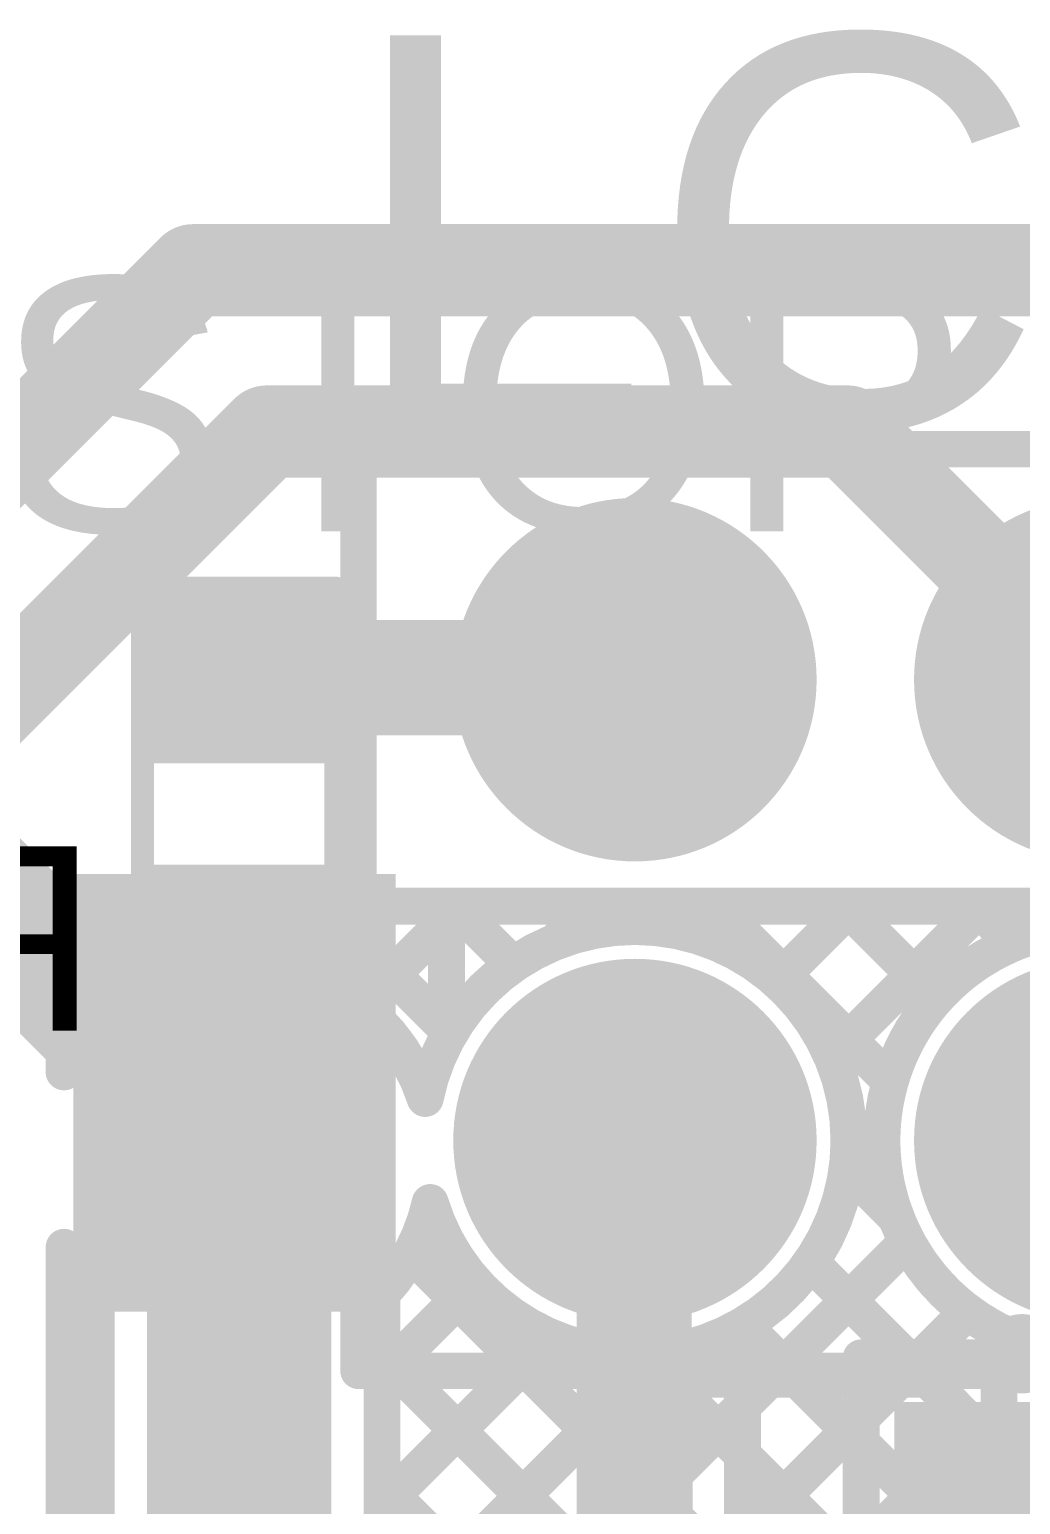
# Model space of a CAD drawing. Header units: millimetres. Extents: x 0 to 214, y 0 to 214.
# Drawn here: x 5.6395 to 5.8546, y 4.0022 to 4.3222 of the extents above; entities that cross this region are included whole.
import ezdxf

# ---------------------------------------------------------------- set-up
doc = ezdxf.new("R2010")
doc.units = ezdxf.units.MM
doc.header["$MEASUREMENT"] = 0
for name, color, linetype in [('BottomLayer', 5, 'Continuous'), ('BottomOverlay', 54, 'Continuous'), ('BottomPaste', 16, 'Continuous'), ('BottomSolder', 6, 'Continuous'), ('MultiLayer', 9, 'Continuous'), ('PadHoleLayer', 156, 'Continuous'), ('TopLayer', 1, 'Continuous'), ('TopOverlay', 2, 'Continuous'), ('TopSolder', 216, 'Continuous'), ('ViaHoleLayer', 16, 'Continuous')]:
    doc.layers.add(name, color=color, linetype=linetype)
doc.styles.add('Arial', font='', dxfattribs={"height": 0.2})
doc.styles.get('Arial').set_extended_font_data('Arial')

# ---------------------------------------------------------------- blocks, each defined once
blk = doc.blocks.new('RES_0603_B_198')
at = {"layer": 'BottomLayer'}
for points in [[(-0.045, -0.0175), (-0.045, 0.0175), (-0.015, 0.0175), (-0.015, -0.0175)], [(0.015, -0.0175), (0.015, 0.0175), (0.045, 0.0175), (0.045, -0.0175)]]:
    blk.add_hatch(color=5, dxfattribs=at).paths.add_polyline_path(points)
at = {"layer": 'BottomPaste'}
for points in [[(-0.045, -0.0175), (-0.045, 0.0175), (-0.015, 0.0175), (-0.015, -0.0175)], [(0.015, -0.0175), (0.015, 0.0175), (0.045, 0.0175), (0.045, -0.0175)]]:
    blk.add_hatch(color=16, dxfattribs=at).paths.add_polyline_path(points)
at = {"layer": 'BottomSolder'}
for points in [[(-0.049, -0.0215), (-0.049, 0.0215), (-0.011, 0.0215), (-0.011, -0.0215)], [(0.011, -0.0215), (0.011, 0.0215), (0.049, 0.0215), (0.049, -0.0215)]]:
    blk.add_hatch(color=6, dxfattribs=at).paths.add_polyline_path(points)
at = {"layer": 'BottomOverlay', "const_width": 0.005}
for points in [[(-0.049, -0.021), (-0.049, 0.021)], [(0.049, 0.021), (-0.049, 0.021)], [(0.049, -0.021), (0.049, 0.021)], [(0.049, -0.021), (-0.049, -0.021)]]:
    blk.add_lwpolyline(points, dxfattribs=at)
at = {"layer": 'BottomOverlay', "const_width": 0.0025}
for points in [[(-0.05025, 0.021, 1), (-0.04775, 0.021, 1)], [(-0.05025, 0.021, 1), (-0.04775, 0.021, 1)], [(0.04775, 0.021, 1), (0.05025, 0.021, 1)], [(0.04775, 0.021, 1), (0.05025, 0.021, 1)], [(-0.05025, -0.021, 1), (-0.04775, -0.021, 1)], [(-0.05025, -0.021, 1), (-0.04775, -0.021, 1)], [(0.04775, -0.021, 1), (0.05025, -0.021, 1)], [(0.04775, -0.021, 1), (0.05025, -0.021, 1)]]:
    blk.add_lwpolyline(points, format="xyb", close=True, dxfattribs=at)
blk = doc.blocks.new('SOT_23_B_250')
at = {"layer": 'BottomLayer'}
for points in [[(-0.05354, 0.05748), (-0.02126, 0.05748), (-0.02126, 0.02126), (-0.05354, 0.02126)], [(0.02126, 0.05748), (0.05354, 0.05748), (0.05354, 0.02126), (0.02126, 0.02126)], [(-0.01614, -0.02126), (0.01614, -0.02126), (0.01614, -0.05748), (-0.01614, -0.05748)]]:
    blk.add_hatch(color=5, dxfattribs=at).paths.add_polyline_path(points)
at = {"layer": 'BottomPaste'}
for points in [[(-0.05354, 0.05748), (-0.02126, 0.05748), (-0.02126, 0.02126), (-0.05354, 0.02126)], [(0.02126, 0.05748), (0.05354, 0.05748), (0.05354, 0.02126), (0.02126, 0.02126)], [(-0.01614, -0.02126), (0.01614, -0.02126), (0.01614, -0.05748), (-0.01614, -0.05748)]]:
    blk.add_hatch(color=16, dxfattribs=at).paths.add_polyline_path(points)
at = {"layer": 'BottomSolder'}
for points in [[(-0.05754, 0.06148), (-0.01726, 0.06148), (-0.01726, 0.01726), (-0.05754, 0.01726)], [(0.01726, 0.06148), (0.05754, 0.06148), (0.05754, 0.01726), (0.01726, 0.01726)], [(-0.02014, -0.01726), (0.02014, -0.01726), (0.02014, -0.06148), (-0.02014, -0.06148)]]:
    blk.add_hatch(color=6, dxfattribs=at).paths.add_polyline_path(points)
at = {"layer": 'BottomOverlay'}
for points, const_width in [([(-0.06439, 0.045, 1), (-0.07161, 0.045, 1)], 0.01), ([(-0.07411, 0.045, 1), (-0.06911, 0.045, 1)], 0.005), ([(-0.06689, 0.045, 1), (-0.06189, 0.045, 1)], 0.005), ([(-0.06225, 0.027, 1), (-0.05975, 0.027, 1)], 0.0025), ([(-0.01425, 0.029, 1), (-0.01175, 0.029, 1)], 0.0025), ([(0.01175, 0.029, 1), (0.01425, 0.029, 1)], 0.0025), ([(0.05975, 0.027, 1), (0.06225, 0.027, 1)], 0.0025), ([(-0.06225, -0.029, 1), (-0.05975, -0.029, 1)], 0.0025), ([(-0.06225, -0.029, 1), (-0.05975, -0.029, 1)], 0.0025), ([(-0.02525, -0.029, 1), (-0.02275, -0.029, 1)], 0.0025), ([(0.02275, -0.029, 1), (0.02525, -0.029, 1)], 0.0025), ([(0.05975, -0.029, 1), (0.06225, -0.029, 1)], 0.0025), ([(0.05975, -0.029, 1), (0.06225, -0.029, 1)], 0.0025)]:
    blk.add_lwpolyline(points, format="xyb", close=True, dxfattribs=dict(at, const_width=const_width))
at = {"layer": 'BottomOverlay', "const_width": 0.005}
for points in [[(-0.061, -0.029), (-0.061, 0.027)], [(0.013, 0.029), (-0.013, 0.029)], [(0.061, -0.029), (0.061, 0.027)], [(-0.024, -0.029), (-0.061, -0.029)], [(0.061, -0.029), (0.024, -0.029)]]:
    blk.add_lwpolyline(points, dxfattribs=at)
blk = doc.blocks.new('HDR2X8_251')
at = {"layer": 'BottomLayer'}
h = blk.add_hatch(color=5, dxfattribs=at)
edge = h.paths.add_edge_path()
edge.add_arc((0.25, 0.05), 0.03543, 0, 360)
h = blk.add_hatch(color=5, dxfattribs=at)
edge = h.paths.add_edge_path()
edge.add_arc((0.35, 0.05), 0.03543, 0, 360)
h = blk.add_hatch(color=5, dxfattribs=at)
edge = h.paths.add_edge_path()
edge.add_arc((0.25, -0.05), 0.03543, 0, 360)
h = blk.add_hatch(color=5, dxfattribs=at)
edge = h.paths.add_edge_path()
edge.add_arc((0.35, -0.05), 0.03543, 0, 360)
at = {"layer": 'BottomSolder'}
h = blk.add_hatch(color=6, dxfattribs=at)
edge = h.paths.add_edge_path()
edge.add_arc((0.25, 0.05), 0.03943, 0, 360)
h = blk.add_hatch(color=6, dxfattribs=at)
edge = h.paths.add_edge_path()
edge.add_arc((0.35, 0.05), 0.03943, 0, 360)
h = blk.add_hatch(color=6, dxfattribs=at)
edge = h.paths.add_edge_path()
edge.add_arc((0.25, -0.05), 0.03943, 0, 360)
h = blk.add_hatch(color=6, dxfattribs=at)
edge = h.paths.add_edge_path()
edge.add_arc((0.35, -0.05), 0.03943, 0, 360)
at = {"layer": 'MultiLayer'}
h = blk.add_hatch(color=9, dxfattribs=at)
edge = h.paths.add_edge_path()
edge.add_arc((0.25, 0.05), 0.03543, 0, 360)
h = blk.add_hatch(color=9, dxfattribs=at)
edge = h.paths.add_edge_path()
edge.add_arc((0.35, 0.05), 0.03543, 0, 360)
h = blk.add_hatch(color=9, dxfattribs=at)
edge = h.paths.add_edge_path()
edge.add_arc((0.25, -0.05), 0.03543, 0, 360)
h = blk.add_hatch(color=9, dxfattribs=at)
edge = h.paths.add_edge_path()
edge.add_arc((0.35, -0.05), 0.03543, 0, 360)
at = {"layer": 'PadHoleLayer'}
h = blk.add_hatch(color=156, dxfattribs=at)
edge = h.paths.add_edge_path()
edge.add_arc((0.25, 0.05), 0.01969, 0, 360)
h = blk.add_hatch(color=156, dxfattribs=at)
edge = h.paths.add_edge_path()
edge.add_arc((0.35, 0.05), 0.01969, 0, 360)
h = blk.add_hatch(color=156, dxfattribs=at)
edge = h.paths.add_edge_path()
edge.add_arc((0.25, -0.05), 0.01969, 0, 360)
h = blk.add_hatch(color=156, dxfattribs=at)
edge = h.paths.add_edge_path()
edge.add_arc((0.35, -0.05), 0.01969, 0, 360)
at = {"layer": 'TopLayer'}
h = blk.add_hatch(color=1, dxfattribs=at)
edge = h.paths.add_edge_path()
edge.add_arc((0.25, 0.05), 0.03543, 0, 360)
h = blk.add_hatch(color=1, dxfattribs=at)
edge = h.paths.add_edge_path()
edge.add_arc((0.35, 0.05), 0.03543, 0, 360)
h = blk.add_hatch(color=1, dxfattribs=at)
edge = h.paths.add_edge_path()
edge.add_arc((0.25, -0.05), 0.03543, 0, 360)
h = blk.add_hatch(color=1, dxfattribs=at)
edge = h.paths.add_edge_path()
edge.add_arc((0.35, -0.05), 0.03543, 0, 360)
at = {"layer": 'TopSolder'}
h = blk.add_hatch(color=216, dxfattribs=at)
edge = h.paths.add_edge_path()
edge.add_arc((0.25, 0.05), 0.03943, 0, 360)
h = blk.add_hatch(color=216, dxfattribs=at)
edge = h.paths.add_edge_path()
edge.add_arc((0.35, 0.05), 0.03943, 0, 360)
h = blk.add_hatch(color=216, dxfattribs=at)
edge = h.paths.add_edge_path()
edge.add_arc((0.25, -0.05), 0.03943, 0, 360)
h = blk.add_hatch(color=216, dxfattribs=at)
edge = h.paths.add_edge_path()
edge.add_arc((0.35, -0.05), 0.03943, 0, 360)
at = {"layer": 'TopOverlay', "const_width": 0.00787}
for points in [[(0.41, 0.1), (-0.409, 0.1)], [(0.41, 0.1), (0.41, -0.1)], [(0.41, -0.1), (-0.409, -0.1)]]:
    blk.add_lwpolyline(points, dxfattribs=at)
at = {"layer": 'TopOverlay', "const_width": 0.00394}
for points in [[(0.40803, 0.1, 1), (0.41197, 0.1, 1)], [(0.40803, 0.1, 1), (0.41197, 0.1, 1)], [(0.40803, -0.1, 1), (0.41197, -0.1, 1)], [(0.40803, -0.1, 1), (0.41197, -0.1, 1)]]:
    blk.add_lwpolyline(points, format="xyb", close=True, dxfattribs=at)

msp = doc.modelspace()

# ---------------------------------------------------------------- hatches: boundary and pattern name
at = {"layer": 'BottomLayer'}
for points in [[(5.649, 4.044), (5.719, 4.044), (5.719, 4.139), (5.649, 4.139)], [(5.831, 4.023), (5.831, 3.979), (5.97083, 3.979), (5.97083, 4.023)]]:
    msp.add_hatch(color=5, dxfattribs=at).paths.add_polyline_path(points)
h = msp.add_hatch(color=5, dxfattribs=at)
edge = h.paths.add_edge_path()
edge.add_arc((5.685, 4.077), 0.0315, 0, 360)
at = {"layer": 'TopLayer'}
h = msp.add_hatch(color=1, dxfattribs=at)
edge = h.paths.add_edge_path()
edge.add_arc((5.685, 4.077), 0.0315, 0, 360)
at = {"layer": 'ViaHoleLayer'}
h = msp.add_hatch(color=16, dxfattribs=at)
edge = h.paths.add_edge_path()
edge.add_arc((5.685, 4.077), 0.01575, 0, 360)

# ---------------------------------------------------------------- linework, layer by layer
at = {"layer": 'BottomLayer'}
for points, const_width in [([(5.474, 4.289), (5.685, 4.078)], 0.03), ([(5.685, 4.182), (5.68543, 4.18157)], 0.025), ([(5.68543, 4.18157), (5.77048, 4.18157)], 0.025), ([(5.77048, 4.18157), (5.7709, 4.18114)], 0.025), ([(5.73, 4.132), (6.5085, 4.132)], 0.008), ([(5.73, 4.12894), (5.73306, 4.132)], 0.008), ([(5.73, 4.10311), (5.73, 4.132)], 0.008), ([(5.73174, 4.132), (5.74444, 4.1193)], 0.008), ([(5.75356, 4.12421), (5.76135, 4.132)], 0.008), ([(5.76002, 4.132), (5.76485, 4.12718)], 0.008), ([(5.78347, 4.12584), (5.78963, 4.132)], 0.008), ([(5.78831, 4.132), (5.82629, 4.09401)], 0.008), ([(5.80176, 4.11584), (5.81791, 4.132)], 0.008), ([(5.8136, 4.0994), (5.8462, 4.132)], 0.008), ([(5.81659, 4.132), (5.83639, 4.1122)], 0.008), ([(5.84488, 4.132), (5.85292, 4.12395)], 0.008), ([(5.685, 4.077), (5.685, 4.078)], 0.03), ([(5.77072, 4.08096), (5.7709, 4.08114)], 0.025), ([(5.77072, 3.96705), (5.77072, 4.08096)], 0.025), ([(5.81684, 4.07436), (5.82448, 4.082)], 0.008), ([(5.81694, 4.07508), (5.82758, 4.06445)], 0.008), ([(5.79422, 4.02345), (5.82998, 4.05921)], 0.008), ([(5.80906, 4.05468), (5.82974, 4.034)], 0.008), ([(5.83305, 4.034), (5.84305, 4.04399)], 0.008), ([(5.79422, 3.99401), (5.79422, 4.04099)], 0.008), ([(5.79438, 4.04108), (5.82, 4.01545)], 0.008), ([(5.85421, 4.03781), (5.85802, 4.034)], 0.008), ([(5.82, 4.034), (5.98183, 4.034)], 0.008), ([(5.82, 3.9686), (5.82, 4.034)], 0.008), ([(5.79422, 3.99517), (5.82, 4.02095)], 0.008), ([(5.79422, 4.01295), (5.82, 3.98717)], 0.008)]:
    msp.add_lwpolyline(points, dxfattribs=dict(at, const_width=const_width))
for points, const_width in [([(5.67875, 4.182, 1), (5.69125, 4.182, 1)], 0.0125), ([(5.67918, 4.18157, 1), (5.69168, 4.18157, 1)], 0.0125), ([(5.67918, 4.18157, 1), (5.69168, 4.18157, 1)], 0.0125), ([(5.76423, 4.18157, 1), (5.77673, 4.18157, 1)], 0.0125), ([(5.76423, 4.18157, 1), (5.77673, 4.18157, 1)], 0.0125), ([(5.76465, 4.18114, 1), (5.77715, 4.18114, 1)], 0.0125), ([(5.728, 4.132, 1), (5.732, 4.132, 1)], 0.004), ([(5.728, 4.132, 1), (5.732, 4.132, 1)], 0.004), ([(5.72974, 4.132, 1), (5.73374, 4.132, 1)], 0.004), ([(5.73106, 4.132, 1), (5.73506, 4.132, 1)], 0.004), ([(5.75802, 4.132, 1), (5.76202, 4.132, 1)], 0.004), ([(5.75935, 4.132, 1), (5.76335, 4.132, 1)], 0.004), ([(5.78631, 4.132, 1), (5.79031, 4.132, 1)], 0.004), ([(5.78763, 4.132, 1), (5.79163, 4.132, 1)], 0.004), ([(5.81459, 4.132, 1), (5.81859, 4.132, 1)], 0.004), ([(5.81591, 4.132, 1), (5.81991, 4.132, 1)], 0.004), ([(5.84288, 4.132, 1), (5.84688, 4.132, 1)], 0.004), ([(5.8442, 4.132, 1), (5.8482, 4.132, 1)], 0.004), ([(5.728, 4.12894, 1), (5.732, 4.12894, 1)], 0.004), ([(5.76285, 4.12718, 1), (5.76685, 4.12718, 1)], 0.004), ([(5.78147, 4.12584, 1), (5.78547, 4.12584, 1)], 0.004), ([(5.91734, 4.08114, 1), (5.82447, 4.08114, 1)], 0.008), ([(5.75156, 4.12421, 1), (5.75556, 4.12421, 1)], 0.004), ([(5.85092, 4.12395, 1), (5.85492, 4.12395, 1)], 0.004), ([(5.74244, 4.1193, 1), (5.74644, 4.1193, 1)], 0.004), ([(5.79976, 4.11584, 1), (5.80376, 4.11584, 1)], 0.004), ([(5.83439, 4.1122, 1), (5.83839, 4.1122, 1)], 0.004), ([(5.728, 4.10311, 1), (5.732, 4.10311, 1)], 0.004), ([(5.728, 4.10311, 1), (5.732, 4.10311, 1)], 0.004), ([(5.8116, 4.0994, 1), (5.8156, 4.0994, 1)], 0.004), ([(5.82429, 4.09401, 1), (5.82829, 4.09401, 1)], 0.004), ([(5.6775, 4.078, 1), (5.6925, 4.078, 1)], 0.015), ([(5.6775, 4.078, 1), (5.6925, 4.078, 1)], 0.015), ([(5.6775, 4.077, 1), (5.6925, 4.077, 1)], 0.015), ([(5.76447, 4.08096, 1), (5.77697, 4.08096, 1)], 0.0125), ([(5.76447, 4.08096, 1), (5.77697, 4.08096, 1)], 0.0125), ([(5.76465, 4.08114, 1), (5.77715, 4.08114, 1)], 0.0125), ([(5.81534, 4.08114, 1), (5.81934, 4.08114, 1)], 0.004), ([(5.81534, 4.08114, 1), (5.81934, 4.08114, 1)], 0.004), ([(5.82247, 4.08114, 1), (5.82647, 4.08114, 1)], 0.004), ([(5.82248, 4.082, 1), (5.82648, 4.082, 1)], 0.004), ([(5.81484, 4.07436, 1), (5.81884, 4.07436, 1)], 0.004), ([(5.81494, 4.07508, 1), (5.81894, 4.07508, 1)], 0.004), ([(5.82558, 4.06445, 1), (5.82958, 4.06445, 1)], 0.004), ([(5.82798, 4.05921, 1), (5.83198, 4.05921, 1)], 0.004), ([(5.80706, 4.05468, 1), (5.81106, 4.05468, 1)], 0.004), ([(5.84105, 4.04399, 1), (5.84505, 4.04399, 1)], 0.004), ([(5.79222, 4.04099, 1), (5.79622, 4.04099, 1)], 0.004), ([(5.79222, 4.04099, 1), (5.79622, 4.04099, 1)], 0.004), ([(5.79238, 4.04108, 1), (5.79638, 4.04108, 1)], 0.004), ([(5.85221, 4.03781, 1), (5.85621, 4.03781, 1)], 0.004), ([(5.818, 4.034, 1), (5.822, 4.034, 1)], 0.004), ([(5.818, 4.034, 1), (5.822, 4.034, 1)], 0.004), ([(5.82774, 4.034, 1), (5.83174, 4.034, 1)], 0.004), ([(5.83105, 4.034, 1), (5.83505, 4.034, 1)], 0.004), ([(5.85602, 4.034, 1), (5.86002, 4.034, 1)], 0.004), ([(5.79222, 4.02345, 1), (5.79622, 4.02345, 1)], 0.004), ([(5.818, 4.02095, 1), (5.822, 4.02095, 1)], 0.004), ([(5.79222, 4.01295, 1), (5.79622, 4.01295, 1)], 0.004), ([(5.818, 4.01545, 1), (5.822, 4.01545, 1)], 0.004)]:
    msp.add_lwpolyline(points, format="xyb", close=True, dxfattribs=dict(at, const_width=const_width))
at = {"layer": 'BottomLayer', "const_width": 0.008}
for points in [[(5.73, 4.10311, -0.779571), (5.81734, 4.08114)], [(5.81734, 4.08114, -0.267293), (5.79422, 4.04099)]]:
    msp.add_lwpolyline(points, format="xyb", dxfattribs=at)
at = {"layer": 'TopLayer'}
for points, const_width in [([(5.589, 4.184), (5.675, 4.27)], 0.02), ([(5.675, 4.27), (5.88205, 4.27)], 0.02), ([(5.626, 4.17), (5.691, 4.235)], 0.02), ([(5.691, 4.235), (5.81705, 4.235)], 0.02), ([(5.81705, 4.235), (5.8709, 4.18114)], 0.02), ([(5.647, 4.132), (6.021, 4.132)], 0.008), ([(5.647, 4.10251), (5.67649, 4.132)], 0.008), ([(5.647, 4.09602), (5.647, 4.132)], 0.008), ([(5.647, 4.13189), (5.6646, 4.11428)], 0.008), ([(5.67517, 4.132), (5.68776, 4.11941)], 0.008), ([(5.69174, 4.11896), (5.70478, 4.132)], 0.008), ([(5.70345, 4.132), (5.73084, 4.10461)], 0.008), ([(5.71138, 4.11032), (5.73306, 4.132)], 0.008), ([(5.73174, 4.132), (5.74444, 4.1193)], 0.008), ([(5.75356, 4.12421), (5.76135, 4.132)], 0.008), ([(5.76002, 4.132), (5.76485, 4.12718)], 0.008), ([(5.78347, 4.12584), (5.78963, 4.132)], 0.008), ([(5.78831, 4.132), (5.82629, 4.09401)], 0.008), ([(5.80176, 4.11584), (5.81791, 4.132)], 0.008), ([(5.8136, 4.0994), (5.8462, 4.132)], 0.008), ([(5.81659, 4.132), (5.83639, 4.1122)], 0.008), ([(5.84488, 4.132), (5.85292, 4.12395)], 0.008), ([(5.647, 4.1036), (5.6498, 4.1008)], 0.008), ([(5.72376, 4.09442), (5.72783, 4.09849)], 0.008), ([(5.685, 3.84351), (5.685, 4.077)], 0.04), ([(5.81684, 4.07436), (5.82448, 4.082)], 0.008), ([(5.81694, 4.07508), (5.82758, 4.06445)], 0.008), ([(5.647, 3.98032), (5.647, 4.05798)], 0.008), ([(5.716, 3.94523), (5.82998, 4.05921)], 0.008), ([(5.72228, 4.0566), (5.8499, 3.92898)], 0.008), ([(5.80906, 4.05468), (5.8499, 4.01383)], 0.008), ([(5.647, 4.04594), (5.65168, 4.05062)], 0.008), ([(5.716, 4.03008), (5.7362, 4.05029)], 0.008), ([(5.647, 4.04703), (5.654, 4.04003)], 0.008), ([(5.654, 3.87177), (5.654, 4.04793)], 0.008), ([(5.716, 3.87335), (5.716, 4.04793)], 0.008), ([(5.716, 3.91695), (5.84305, 4.04399)], 0.008), ([(5.79438, 4.04108), (5.8499, 3.98555)], 0.008), ([(5.8499, 3.8816), (5.8499, 4.03973)], 0.008), ([(5.716, 4.0018), (5.75265, 4.03845)], 0.008), ([(5.716, 3.97352), (5.77769, 4.03521)], 0.008), ([(5.716, 4.0346), (5.8499, 3.9007)], 0.008), ([(5.77244, 4.03473), (5.8499, 3.95727)], 0.008), ([(5.647, 4.01765), (5.654, 4.02465)], 0.008), ([(5.716, 3.88866), (5.8499, 4.02257)], 0.008), ([(5.647, 4.01875), (5.654, 4.01175)], 0.008), ([(5.716, 4.00632), (5.84531, 3.87701)], 0.008)]:
    msp.add_lwpolyline(points, dxfattribs=dict(at, const_width=const_width))
for points, const_width in [([(5.67, 4.27, 1), (5.68, 4.27, 1)], 0.01), ([(5.67, 4.27, 1), (5.68, 4.27, 1)], 0.01), ([(5.686, 4.235, 1), (5.696, 4.235, 1)], 0.01), ([(5.686, 4.235, 1), (5.696, 4.235, 1)], 0.01), ([(5.81205, 4.235, 1), (5.82205, 4.235, 1)], 0.01), ([(5.81205, 4.235, 1), (5.82205, 4.235, 1)], 0.01), ([(5.645, 4.132, 1), (5.649, 4.132, 1)], 0.004), ([(5.645, 4.132, 1), (5.649, 4.132, 1)], 0.004), ([(5.645, 4.13189, 1), (5.649, 4.13189, 1)], 0.004), ([(5.67317, 4.132, 1), (5.67717, 4.132, 1)], 0.004), ([(5.67449, 4.132, 1), (5.67849, 4.132, 1)], 0.004), ([(5.70145, 4.132, 1), (5.70545, 4.132, 1)], 0.004), ([(5.70278, 4.132, 1), (5.70678, 4.132, 1)], 0.004), ([(5.72974, 4.132, 1), (5.73374, 4.132, 1)], 0.004), ([(5.73106, 4.132, 1), (5.73506, 4.132, 1)], 0.004), ([(5.75802, 4.132, 1), (5.76202, 4.132, 1)], 0.004), ([(5.75935, 4.132, 1), (5.76335, 4.132, 1)], 0.004), ([(5.78631, 4.132, 1), (5.79031, 4.132, 1)], 0.004), ([(5.78763, 4.132, 1), (5.79163, 4.132, 1)], 0.004), ([(5.81459, 4.132, 1), (5.81859, 4.132, 1)], 0.004), ([(5.81591, 4.132, 1), (5.81991, 4.132, 1)], 0.004), ([(5.84288, 4.132, 1), (5.84688, 4.132, 1)], 0.004), ([(5.8442, 4.132, 1), (5.8482, 4.132, 1)], 0.004), ([(5.76285, 4.12718, 1), (5.76685, 4.12718, 1)], 0.004), ([(5.78147, 4.12584, 1), (5.78547, 4.12584, 1)], 0.004), ([(5.75156, 4.12421, 1), (5.75556, 4.12421, 1)], 0.004), ([(5.85092, 4.12395, 1), (5.85492, 4.12395, 1)], 0.004), ([(5.68576, 4.11941, 1), (5.68976, 4.11941, 1)], 0.004), ([(5.68974, 4.11896, 1), (5.69374, 4.11896, 1)], 0.004), ([(5.74244, 4.1193, 1), (5.74644, 4.1193, 1)], 0.004), ([(5.79976, 4.11584, 1), (5.80376, 4.11584, 1)], 0.004), ([(5.6626, 4.11428, 1), (5.6666, 4.11428, 1)], 0.004), ([(5.83439, 4.1122, 1), (5.83839, 4.1122, 1)], 0.004), ([(5.70938, 4.11032, 1), (5.71338, 4.11032, 1)], 0.004), ([(5.645, 4.1036, 1), (5.649, 4.1036, 1)], 0.004), ([(5.72884, 4.10461, 1), (5.73284, 4.10461, 1)], 0.004), ([(5.645, 4.10251, 1), (5.649, 4.10251, 1)], 0.004), ([(5.6478, 4.1008, 1), (5.6518, 4.1008, 1)], 0.004), ([(5.8116, 4.0994, 1), (5.8156, 4.0994, 1)], 0.004), ([(5.72583, 4.09849, 1), (5.72983, 4.09849, 1)], 0.004), ([(5.645, 4.09602, 1), (5.649, 4.09602, 1)], 0.004), ([(5.645, 4.09602, 1), (5.649, 4.09602, 1)], 0.004), ([(5.675, 4.077, 1), (5.695, 4.077, 1)], 0.02), ([(5.72176, 4.09442, 1), (5.72576, 4.09442, 1)], 0.004), ([(5.82429, 4.09401, 1), (5.82829, 4.09401, 1)], 0.004), ([(5.72338, 4.09026, 1), (5.72738, 4.09026, 1)], 0.004), ([(5.72338, 4.09026, 1), (5.72738, 4.09026, 1)], 0.004), ([(5.81534, 4.08114, 1), (5.81934, 4.08114, 1)], 0.004), ([(5.81534, 4.08114, 1), (5.81934, 4.08114, 1)], 0.004), ([(5.82248, 4.082, 1), (5.82648, 4.082, 1)], 0.004), ([(5.81484, 4.07436, 1), (5.81884, 4.07436, 1)], 0.004), ([(5.81494, 4.07508, 1), (5.81894, 4.07508, 1)], 0.004), ([(5.72446, 4.06769, 1), (5.72846, 4.06769, 1)], 0.004), ([(5.72446, 4.06769, 1), (5.72846, 4.06769, 1)], 0.004), ([(5.82558, 4.06445, 1), (5.82958, 4.06445, 1)], 0.004), ([(5.645, 4.05798, 1), (5.649, 4.05798, 1)], 0.004), ([(5.645, 4.05798, 1), (5.649, 4.05798, 1)], 0.004), ([(5.82798, 4.05921, 1), (5.83198, 4.05921, 1)], 0.004), ([(5.72028, 4.0566, 1), (5.72428, 4.0566, 1)], 0.004), ([(5.80706, 4.05468, 1), (5.81106, 4.05468, 1)], 0.004), ([(5.64968, 4.05062, 1), (5.65368, 4.05062, 1)], 0.004), ([(5.7342, 4.05029, 1), (5.7382, 4.05029, 1)], 0.004), ([(5.645, 4.04703, 1), (5.649, 4.04703, 1)], 0.004), ([(5.645, 4.04594, 1), (5.649, 4.04594, 1)], 0.004), ([(5.652, 4.04793, 1), (5.656, 4.04793, 1)], 0.004), ([(5.652, 4.04793, 1), (5.656, 4.04793, 1)], 0.004), ([(5.714, 4.04793, 1), (5.718, 4.04793, 1)], 0.004), ([(5.714, 4.04793, 1), (5.718, 4.04793, 1)], 0.004), ([(5.84105, 4.04399, 1), (5.84505, 4.04399, 1)], 0.004), ([(5.652, 4.04003, 1), (5.656, 4.04003, 1)], 0.004), ([(5.79238, 4.04108, 1), (5.79638, 4.04108, 1)], 0.004), ([(5.8479, 4.03973, 1), (5.8519, 4.03973, 1)], 0.004), ([(5.8479, 4.03973, 1), (5.8519, 4.03973, 1)], 0.004), ([(5.75065, 4.03845, 1), (5.75465, 4.03845, 1)], 0.004), ([(5.714, 4.0346, 1), (5.718, 4.0346, 1)], 0.004), ([(5.77044, 4.03473, 1), (5.77444, 4.03473, 1)], 0.004), ([(5.77569, 4.03521, 1), (5.77969, 4.03521, 1)], 0.004), ([(5.714, 4.03008, 1), (5.718, 4.03008, 1)], 0.004), ([(5.652, 4.02465, 1), (5.656, 4.02465, 1)], 0.004), ([(5.8479, 4.02257, 1), (5.8519, 4.02257, 1)], 0.004), ([(5.645, 4.01875, 1), (5.649, 4.01875, 1)], 0.004), ([(5.645, 4.01765, 1), (5.649, 4.01765, 1)], 0.004), ([(5.8479, 4.01383, 1), (5.8519, 4.01383, 1)], 0.004), ([(5.652, 4.01175, 1), (5.656, 4.01175, 1)], 0.004), ([(5.714, 4.00632, 1), (5.718, 4.00632, 1)], 0.004), ([(5.714, 4.0018, 1), (5.718, 4.0018, 1)], 0.004)]:
    msp.add_lwpolyline(points, format="xyb", close=True, dxfattribs=dict(at, const_width=const_width))
at = {"layer": 'TopLayer', "const_width": 0.008}
for points in [[(5.72538, 4.09026, -0.905769), (5.81734, 4.08114)], [(5.8499, 4.03973, -1.787659), (5.91734, 4.08114)], [(5.647, 4.09602, -0.66962), (5.72538, 4.09026)], [(5.81734, 4.08114, -0.862857), (5.72646, 4.06769)], [(5.72646, 4.06769, -0.133868), (5.716, 4.04793)], [(5.654, 4.04793, -0.072396), (5.647, 4.05798)]]:
    msp.add_lwpolyline(points, format="xyb", dxfattribs=at)

# ---------------------------------------------------------------- block references
for name, p, rotation in [('HDR2X8_251', (6.1209, 4.13114), 180), ('RES_0603_B_198', (5.685, 4.152), 270), ('SOT_23_B_250', (5.8099, 3.96687), 270)]:
    msp.add_blockref(name, p, dxfattribs=dict(rotation=rotation))

# ---------------------------------------------------------------- texts
at = {"layer": 'BottomOverlay', "style": 'Arial', "text_generation_flag": 2}
msp.add_text('R57', height=0.04, dxfattribs=at).set_placement((5.65432, 4.10501))
at = {"layer": 'TopOverlay', "style": 'Arial'}
for s, height, p in [('LCD DISPLAY', 0.085, (5.708, 4.23596)), ('TRANSISTOR', 0.055, (5.35, 4.21334))]:
    msp.add_text(s, height=height, rotation=360, dxfattribs=at).set_placement(p)

doc.saveas('drawing.dxf')
